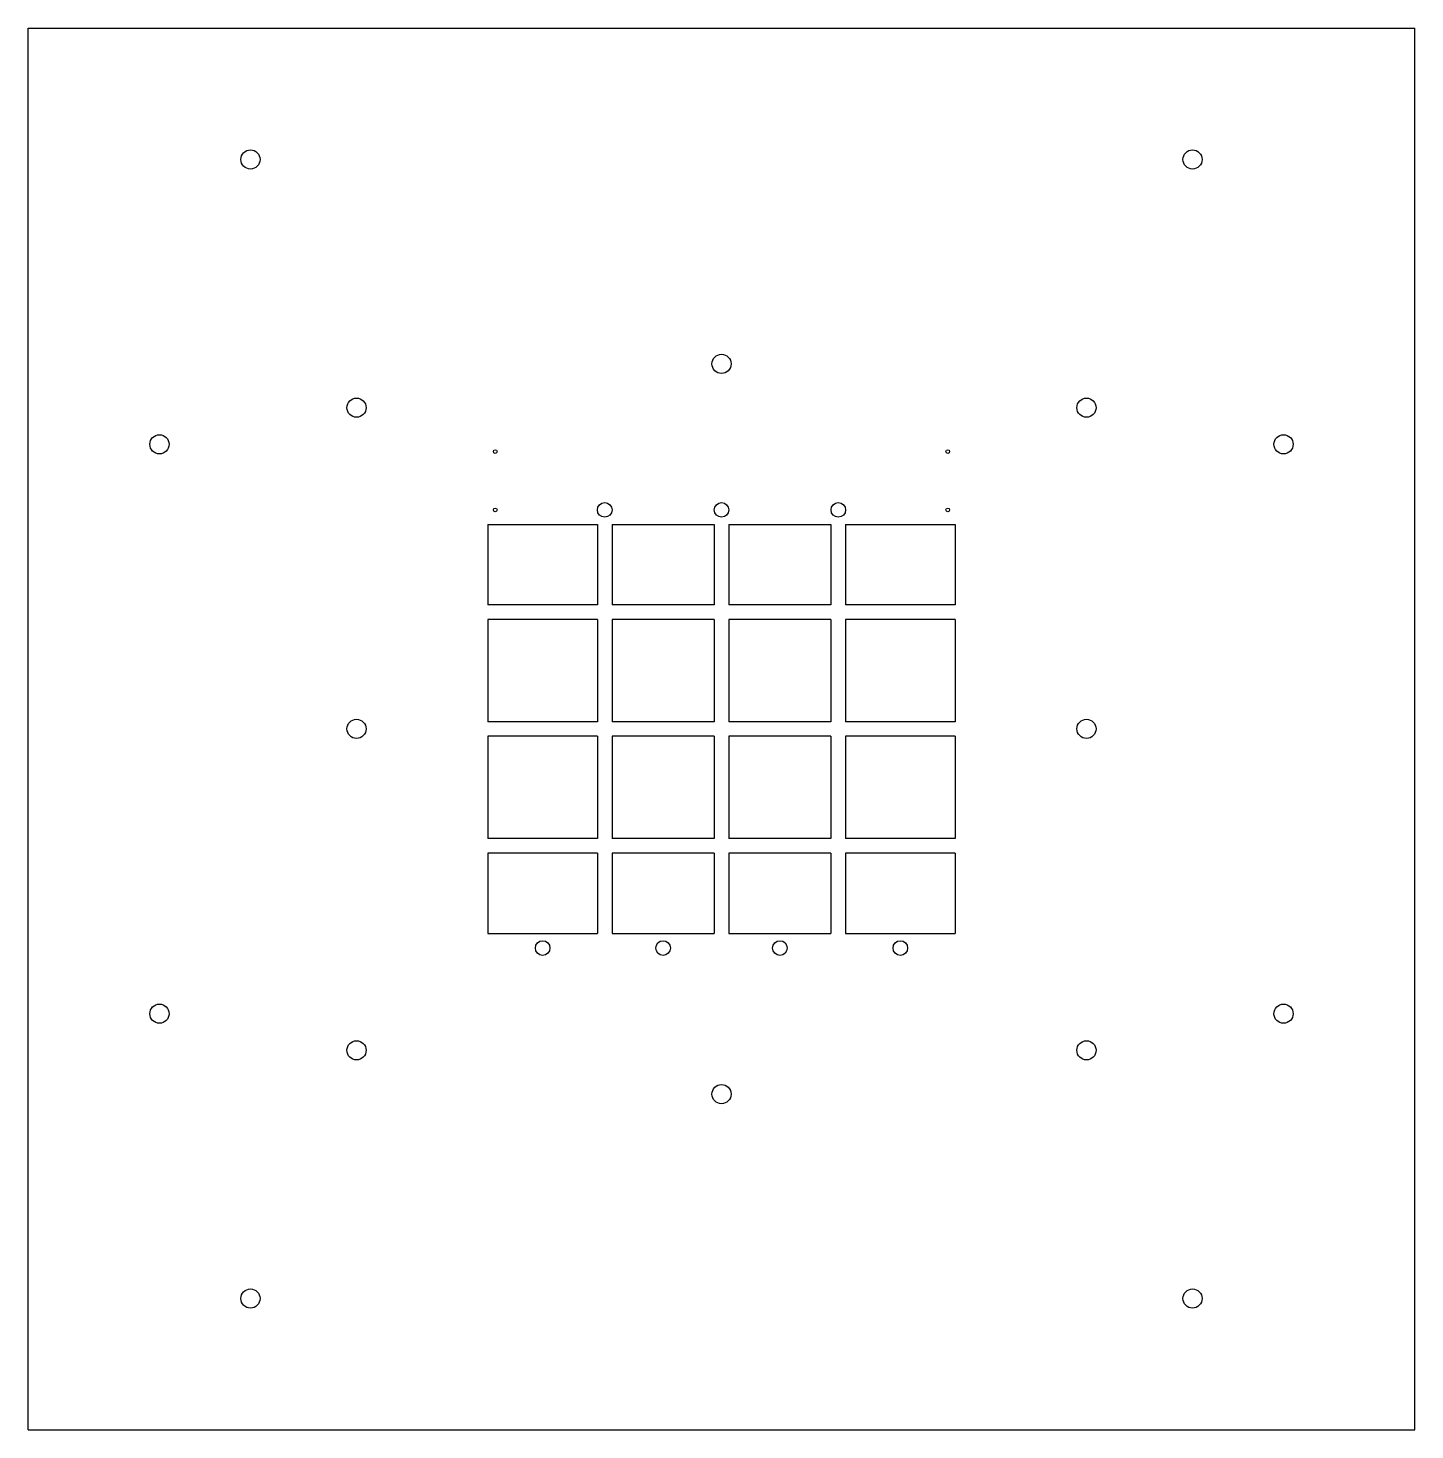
# Model space of a CAD drawing. Extents: x -1060 to -457, y -197 to 412.
import ezdxf

# ---------------------------------------------------------------- set-up
doc = ezdxf.new("R2010")
doc.units = 0
doc.header["$MEASUREMENT"] = 0
doc.layers.add('MODELSKETCH_VISIBLE', color=7, linetype='CONTINUOUS')

msp = doc.modelspace()

# ---------------------------------------------------------------- linework, layer by layer
at = {"layer": 'MODELSKETCH_VISIBLE'}
for p, q in [((-1060.13, 412.24), (-456.88, 412.24)), ((-1060.13, -197.36), (-1060.13, 412.24)), ((-456.88, -197.36), (-456.88, 412.24)), ((-860.1, 196.34), (-812.48, 196.34)), ((-860.1, 196.34), (-860.1, 161.41)), ((-812.48, 196.34), (-812.48, 161.41)), ((-806.13, 196.34), (-761.68, 196.34)), ((-806.13, 196.34), (-806.13, 161.41)), ((-761.68, 196.34), (-761.68, 161.41)), ((-755.33, 196.34), (-710.88, 196.34)), ((-755.33, 196.34), (-755.33, 161.41)), ((-710.88, 196.34), (-710.88, 161.41)), ((-704.53, 196.34), (-704.53, 161.41)), ((-704.53, 196.34), (-656.9, 196.34)), ((-656.9, 196.34), (-656.9, 161.41)), ((-812.48, 161.41), (-860.1, 161.41)), ((-761.68, 161.41), (-806.13, 161.41)), ((-710.88, 161.41), (-755.33, 161.41)), ((-656.9, 161.41), (-704.53, 161.41)), ((-860.1, 155.06), (-860.1, 110.61)), ((-812.48, 155.06), (-860.1, 155.06)), ((-812.48, 155.06), (-812.48, 110.61)), ((-761.68, 155.06), (-806.13, 155.06)), ((-806.13, 155.06), (-806.13, 110.61)), ((-761.68, 155.06), (-761.68, 110.61)), ((-710.88, 155.06), (-755.33, 155.06)), ((-755.33, 155.06), (-755.33, 110.61)), ((-710.88, 155.06), (-710.88, 110.61)), ((-704.53, 155.06), (-704.53, 110.61)), ((-656.9, 155.06), (-704.53, 155.06)), ((-656.9, 155.06), (-656.9, 110.61)), ((-812.48, 110.61), (-860.1, 110.61)), ((-761.68, 110.61), (-806.13, 110.61)), ((-710.88, 110.61), (-755.33, 110.61)), ((-656.9, 110.61), (-704.53, 110.61)), ((-860.1, 104.26), (-860.1, 59.81)), ((-812.48, 104.26), (-860.1, 104.26)), ((-812.48, 104.26), (-812.48, 59.81)), ((-761.68, 104.26), (-806.13, 104.26)), ((-806.13, 104.26), (-806.13, 59.81)), ((-761.68, 104.26), (-761.68, 59.81)), ((-710.88, 104.26), (-755.33, 104.26)), ((-755.33, 104.26), (-755.33, 59.81)), ((-710.88, 104.26), (-710.88, 59.81)), ((-704.53, 104.26), (-704.53, 59.81)), ((-656.9, 104.26), (-704.53, 104.26)), ((-656.9, 104.26), (-656.9, 59.81)), ((-812.48, 59.81), (-860.1, 59.81)), ((-761.68, 59.81), (-806.13, 59.81)), ((-710.88, 59.81), (-755.33, 59.81)), ((-656.9, 59.81), (-704.53, 59.81)), ((-860.1, 53.46), (-860.1, 18.54)), ((-812.48, 53.46), (-860.1, 53.46)), ((-812.48, 53.46), (-812.48, 18.54)), ((-761.68, 53.46), (-806.13, 53.46)), ((-806.13, 53.46), (-806.13, 18.54)), ((-761.68, 53.46), (-761.68, 18.54)), ((-710.88, 53.46), (-755.33, 53.46)), ((-755.33, 53.46), (-755.33, 18.54)), ((-710.88, 53.46), (-710.88, 18.54)), ((-704.53, 53.46), (-704.53, 18.54)), ((-656.9, 53.46), (-704.53, 53.46)), ((-656.9, 53.46), (-656.9, 18.54)), ((-860.1, 18.54), (-812.48, 18.54)), ((-806.13, 18.54), (-761.68, 18.54)), ((-755.33, 18.54), (-710.88, 18.54)), ((-704.53, 18.54), (-656.9, 18.54)), ((-1060.13, -197.36), (-456.88, -197.36))]:
    msp.add_line(p, q, dxfattribs=at)
for centre, radius in [((-963.39, 355.09), 4.17), ((-553.62, 355.09), 4.17), ((-758.5, 266.19), 4.17), ((-917.25, 247.15), 4.17), ((-599.75, 247.15), 4.17), ((-1002.98, 231.24), 4.17), ((-514.03, 231.24), 4.17), ((-856.93, 228.09), 0.794), ((-660.08, 228.09), 0.794), ((-856.93, 202.69), 0.794), ((-809.3, 202.69), 3.17), ((-758.5, 202.69), 3.17), ((-707.7, 202.69), 3.17), ((-660.08, 202.69), 0.794), ((-917.25, 107.5), 4.17), ((-599.75, 107.5), 4.17), ((-836.29, 12.19), 3.17), ((-783.9, 12.19), 3.17), ((-733.1, 12.19), 3.17), ((-680.72, 12.19), 3.17), ((-1002.98, -16.36), 4.17), ((-514.03, -16.36), 4.17), ((-917.25, -32.28), 4.17), ((-599.75, -32.28), 4.17), ((-758.5, -51.31), 4.17), ((-963.39, -140.21), 4.17), ((-553.62, -140.21), 4.17)]:
    msp.add_circle(centre, radius, dxfattribs=at)

doc.saveas('drawing.dxf')
